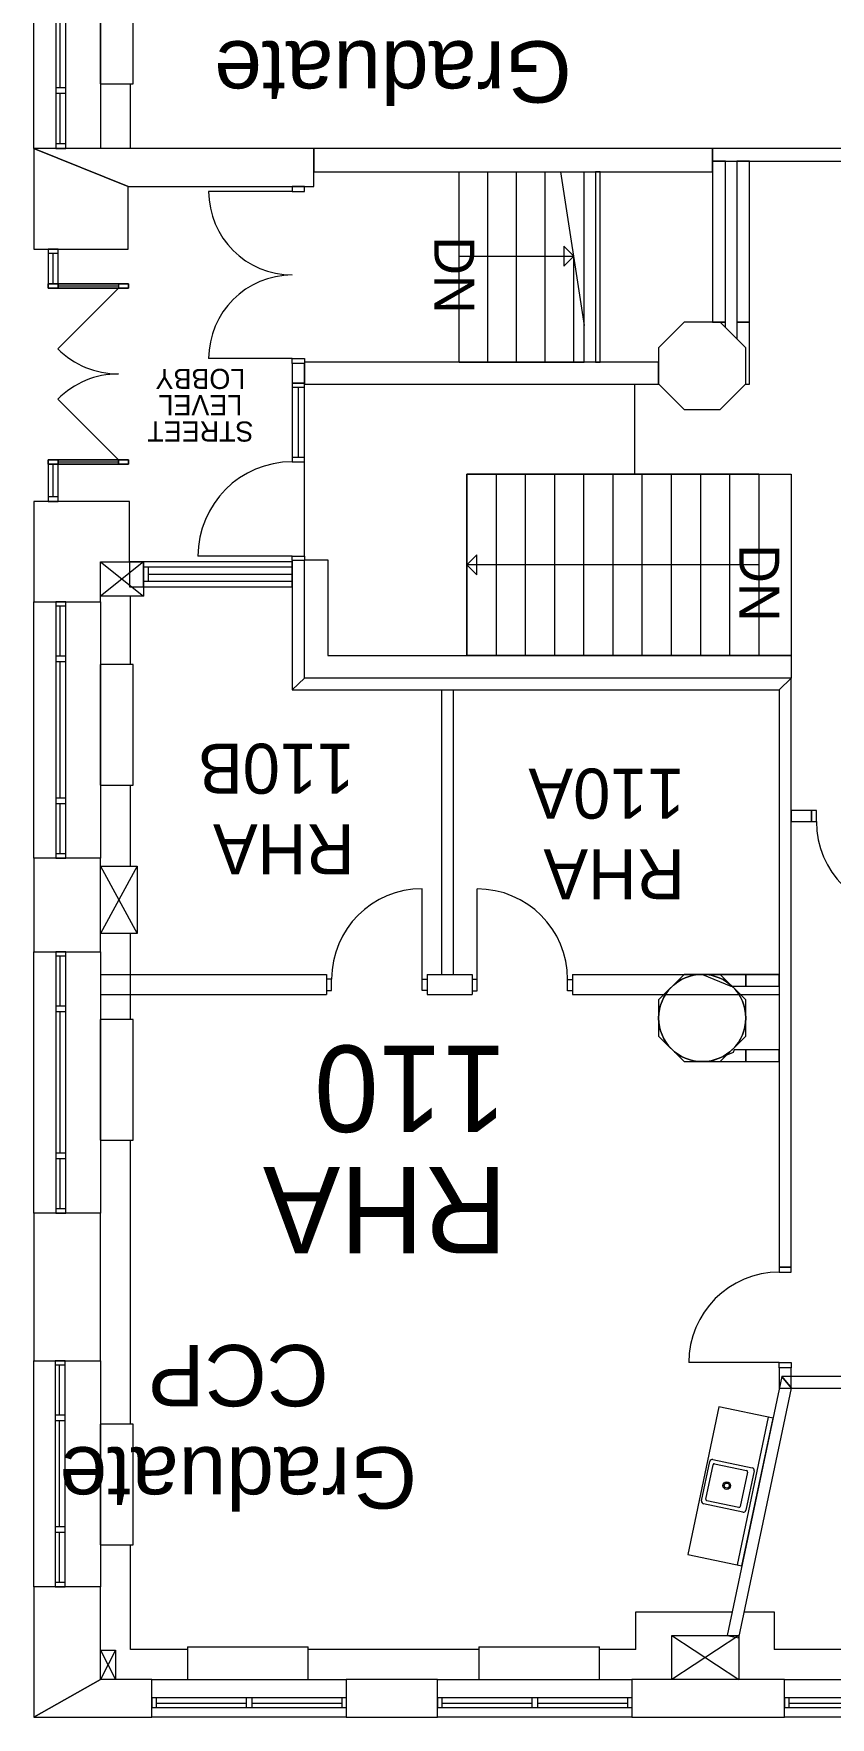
# Model space of a CAD drawing. Header units: inches. Extents: x -38945 to -32777, y -2171 to -942.
# Drawn here: x -38945 to -38628, y -2034 to -1365 of the extents above; entities that cross this region are included whole.
import ezdxf

# ---------------------------------------------------------------- set-up
doc = ezdxf.new("R2010")
doc.units = ezdxf.units.IN
doc.header["$LTSCALE"] = 86.4
doc.header["$MEASUREMENT"] = 0
for name, color, linetype, lineweight in [('01_Room Tags', 7, 'Continuous', 15), ('BUILDING STRUCTURE', 7, 'Continuous', 18), ('LABELS', 7, 'Continuous', 18)]:
    doc.layers.add(name, color=color, linetype=linetype, lineweight=lineweight)
doc.styles.add('Arial', font='arial.ttf')
doc.styles.add('PDF Arial', font='arial.ttf')

msp = doc.modelspace()

# ---------------------------------------------------------------- linework, layer by layer
at = {"layer": 'BUILDING STRUCTURE', "color": 7, "linetype": 'Continuous', "lineweight": 5}
for p, q in [((-38944.9, -1410.34), (-38944.9, -1305.63)), ((-38936.1, -1305.63), (-38936.1, -1410.34)), ((-38932.1, -1410.34), (-38932.1, -1305.63)), ((-38918.38, -1305.63), (-38918.38, -1410.34)), ((-38934.4, -1386.25), (-38934.4, -1329.5)), ((-38918.38, -1384.73), (-38918.38, -1336.73)), ((-38905.38, -1384.73), (-38905.38, -1336.73)), ((-38932.1, -1386.25), (-38936.1, -1386.25)), ((-38918.38, -1384.73), (-38905.38, -1384.73)), ((-38906.38, -1410.34), (-38906.38, -1384.73)), ((-38932.1, -1388.5), (-38936.1, -1388.5)), ((-38934.4, -1408.59), (-38934.4, -1388.5)), ((-38833.6, -1410.34), (-38944.9, -1410.34)), ((-38944.9, -1410.34), (-38944.9, -1450.46)), ((-38907.4, -1425.47), (-38944.9, -1410.34)), ((-38944.9, -1410.34), (-38944.9, -1450.46)), ((-38833.6, -1410.34), (-38944.9, -1410.34)), ((-38944.9, -1410.34), (-38907.4, -1425.47)), ((-38932.1, -1408.59), (-38936.1, -1408.59)), ((-38936.1, -1410.34), (-38932.1, -1410.34)), ((-38675, -1410.34), (-38833.6, -1410.34)), ((-38833.6, -1410.34), (-38833.6, -1419.64)), ((-38833.6, -1425.47), (-38833.6, -1410.34)), ((-38833.6, -1425.47), (-38833.6, -1410.34)), ((-38675, -1410.34), (-38833.6, -1410.34)), ((-38833.6, -1410.34), (-38833.6, -1419.64)), ((-38506.95, -1410.34), (-38675, -1410.34)), ((-38498, -1410.34), (-38675, -1410.34)), ((-38675, -1410.34), (-38675, -1415.47)), ((-38675, -1419.64), (-38675, -1410.34)), ((-38833.6, -1419.64), (-38675, -1419.64)), ((-38833.6, -1419.64), (-38675, -1419.64)), ((-38833.6, -1425.47), (-38833.6, -1419.64)), ((-38833.6, -1419.64), (-38721.51, -1419.64)), ((-38775.8, -1495.34), (-38775.8, -1419.64)), ((-38764.4, -1495.34), (-38764.4, -1419.64)), ((-38753, -1495.34), (-38753, -1419.64)), ((-38741.6, -1495.34), (-38741.6, -1419.64)), ((-38735.5, -1419.64), (-38726.1, -1480.85)), ((-38726.1, -1495.34), (-38726.1, -1419.64)), ((-38721.51, -1419.64), (-38721.51, -1495.34)), ((-38719.76, -1419.64), (-38721.51, -1419.64)), ((-38721.51, -1419.64), (-38721.51, -1495.34)), ((-38719.76, -1495.34), (-38719.76, -1419.64)), ((-38675, -1415.47), (-38675, -1479.51)), ((-38675, -1419.64), (-38675, -1415.47)), ((-38675, -1415.47), (-38498, -1415.47)), ((-38669.88, -1415.47), (-38675, -1415.47)), ((-38675, -1415.47), (-38675, -1479.51)), ((-38669.88, -1481.6), (-38669.88, -1415.47)), ((-38669.88, -1415.47), (-38665.43, -1415.47)), ((-38669.88, -1479.51), (-38669.88, -1415.47)), ((-38665.43, -1415.47), (-38665.43, -1486.24)), ((-38660.3, -1415.47), (-38665.43, -1415.47)), ((-38665.43, -1415.47), (-38665.43, -1479.51)), ((-38660.3, -1504.17), (-38660.3, -1415.47)), ((-38660.3, -1415.47), (-38498, -1415.47)), ((-38660.3, -1479.51), (-38660.3, -1415.47)), ((-38907.4, -1425.47), (-38842.1, -1425.47)), ((-38907.4, -1450.46), (-38907.4, -1425.47)), ((-38907.4, -1450.46), (-38907.4, -1425.47)), ((-38907.4, -1425.47), (-38833.6, -1425.47)), ((-38842.1, -1425.47), (-38842.1, -1427.47)), ((-38837.3, -1425.47), (-38842.1, -1425.47)), ((-38837.3, -1427.47), (-38837.3, -1425.47)), ((-38837.3, -1425.47), (-38833.6, -1425.47)), ((-38842.1, -1427.47), (-38875.35, -1427.47)), ((-38842.1, -1427.47), (-38837.3, -1427.47)), ((-38944.9, -1450.46), (-38907.4, -1450.46)), ((-38944.9, -1450.46), (-38907.4, -1450.46)), ((-38939.2, -1450.46), (-38939.2, -1465.92)), ((-38935.2, -1450.46), (-38939.2, -1450.46)), ((-38939.2, -1450.46), (-38939.2, -1465.92)), ((-38935.2, -1452.21), (-38939.2, -1452.21)), ((-38937.2, -1464.17), (-38937.2, -1452.21)), ((-38935.2, -1465.92), (-38935.2, -1450.46)), ((-38935.2, -1465.92), (-38935.2, -1450.46)), ((-38775.8, -1453.24), (-38730.2, -1453.24)), ((-38730.2, -1453.24), (-38734.2, -1449.24)), ((-38734.2, -1449.24), (-38734.2, -1457.24)), ((-38734.2, -1457.24), (-38730.2, -1453.24)), ((-38730.2, -1495.34), (-38730.2, -1453.24)), ((-38907.2, -1464.17), (-38939.2, -1464.17)), ((-38939.2, -1464.17), (-38907.2, -1464.17)), ((-38939.2, -1465.92), (-38939.2, -1464.17)), ((-38935.2, -1464.17), (-38939.2, -1464.17)), ((-38939.2, -1465.92), (-38907.2, -1465.92)), ((-38907.2, -1465.92), (-38939.2, -1465.92)), ((-38939.2, -1465.92), (-38935.2, -1465.92)), ((-38911.2, -1465.92), (-38935.35, -1490.07)), ((-38935.2, -1464.17), (-38935.2, -1465.92)), ((-38935.2, -1464.17), (-38935.2, -1465.92)), ((-38935.2, -1465.04), (-38911.2, -1465.04)), ((-38911.2, -1464.17), (-38911.2, -1465.92)), ((-38907.2, -1464.17), (-38911.2, -1464.17)), ((-38911.2, -1464.17), (-38911.2, -1465.92)), ((-38911.2, -1465.92), (-38907.2, -1465.92)), ((-38907.2, -1465.92), (-38907.2, -1464.17)), ((-38907.2, -1464.17), (-38907.2, -1465.92)), ((-38907.2, -1465.92), (-38907.2, -1464.17)), ((-38686.33, -1479.51), (-38696.5, -1489.67)), ((-38671.96, -1479.51), (-38686.33, -1479.51)), ((-38675, -1479.51), (-38675, -1479.51)), ((-38669.88, -1479.51), (-38675, -1479.51)), ((-38675, -1479.51), (-38669.88, -1479.51)), ((-38661.8, -1489.68), (-38671.96, -1479.51)), ((-38669.88, -1481.6), (-38669.88, -1479.51)), ((-38660.3, -1479.51), (-38665.43, -1479.51)), ((-38665.43, -1479.51), (-38665.43, -1486.05)), ((-38665.43, -1479.51), (-38660.3, -1479.51)), ((-38660.3, -1504.17), (-38660.3, -1479.51)), ((-38696.5, -1489.67), (-38696.5, -1504.04)), ((-38661.81, -1504.05), (-38661.8, -1489.68)), ((-38842.1, -1493.97), (-38875.35, -1493.97)), ((-38842.1, -1495.97), (-38842.1, -1493.97)), ((-38842.1, -1493.97), (-38837.3, -1493.97)), ((-38842.1, -1495.97), (-38842.1, -1503.77)), ((-38837.3, -1495.97), (-38842.1, -1495.97)), ((-38837.3, -1495.97), (-38842.1, -1495.97)), ((-38842.1, -1495.97), (-38842.1, -1503.77)), ((-38837.3, -1493.97), (-38837.3, -1495.97)), ((-38696.5, -1495.34), (-38837.3, -1495.34)), ((-38837.3, -1495.34), (-38837.3, -1504.17)), ((-38696.5, -1495.34), (-38837.3, -1495.34)), ((-38837.3, -1503.77), (-38837.3, -1495.97)), ((-38721.51, -1495.34), (-38833.6, -1495.34)), ((-38775.8, -1495.34), (-38726.1, -1495.34)), ((-38721.51, -1495.34), (-38719.76, -1495.34)), ((-38696.5, -1495.34), (-38696.5, -1496.86)), ((-38696.5, -1504.17), (-38696.5, -1495.34)), ((-38696.5, -1496.86), (-38696.5, -1504.17)), ((-38837.3, -1503.77), (-38842.1, -1503.77)), ((-38842.1, -1503.77), (-38842.1, -1535.02)), ((-38837.3, -1503.77), (-38842.1, -1503.77)), ((-38842.1, -1503.77), (-38842.1, -1535.02)), ((-38842.1, -1503.77), (-38837.3, -1503.77)), ((-38837.3, -1505.52), (-38842.1, -1505.52)), ((-38839.7, -1533.27), (-38839.7, -1505.52)), ((-38837.3, -1535.02), (-38837.3, -1503.77)), ((-38837.3, -1535.02), (-38837.3, -1503.77)), ((-38837.3, -1504.17), (-38696.37, -1504.17)), ((-38837.3, -1504.17), (-38696.5, -1504.17)), ((-38706.1, -1504.17), (-38706.1, -1539.97)), ((-38696.5, -1504.04), (-38686.34, -1514.2)), ((-38696.5, -1504.17), (-38696.37, -1504.17)), ((-38671.97, -1514.21), (-38661.81, -1504.05)), ((-38661.92, -1504.17), (-38660.3, -1504.17)), ((-38911.2, -1534.22), (-38935.35, -1510.07)), ((-38686.34, -1514.2), (-38671.97, -1514.21)), ((-38837.3, -1533.27), (-38842.1, -1533.27)), ((-38842.1, -1533.27), (-38842.1, -1535.02)), ((-38837.3, -1533.27), (-38842.1, -1533.27)), ((-38837.3, -1535.02), (-38837.3, -1533.27)), ((-38939.2, -1534.22), (-38939.2, -1550.77)), ((-38935.2, -1534.22), (-38939.2, -1534.22)), ((-38939.2, -1534.22), (-38939.2, -1550.77)), ((-38907.2, -1534.22), (-38939.2, -1534.22)), ((-38939.2, -1534.22), (-38907.2, -1534.22)), ((-38939.2, -1535.97), (-38939.2, -1534.22)), ((-38935.2, -1535.97), (-38939.2, -1535.97)), ((-38939.2, -1535.97), (-38907.2, -1535.97)), ((-38907.2, -1535.97), (-38939.2, -1535.97)), ((-38937.2, -1549.02), (-38937.2, -1535.97)), ((-38935.2, -1550.77), (-38935.2, -1534.22)), ((-38935.2, -1550.77), (-38935.2, -1534.22)), ((-38935.2, -1534.22), (-38935.2, -1535.97)), ((-38935.2, -1535.09), (-38911.2, -1535.09)), ((-38911.2, -1535.97), (-38911.2, -1534.22)), ((-38911.2, -1534.22), (-38907.2, -1534.22)), ((-38911.2, -1534.22), (-38911.2, -1535.97)), ((-38907.2, -1535.97), (-38911.2, -1535.97)), ((-38907.2, -1534.22), (-38907.2, -1535.97)), ((-38907.2, -1534.22), (-38907.2, -1535.97)), ((-38907.2, -1535.97), (-38907.2, -1534.22)), ((-38842.1, -1535.02), (-38837.3, -1535.02)), ((-38842.1, -1535.02), (-38837.3, -1535.02)), ((-38837.3, -1572.52), (-38837.3, -1535.02)), ((-38656.7, -1539.97), (-38772.7, -1539.97)), ((-38772.7, -1539.97), (-38772.7, -1612.07)), ((-38772.7, -1612.07), (-38772.7, -1539.97)), ((-38772.7, -1539.97), (-38643.8, -1539.97)), ((-38761.1, -1539.97), (-38761.1, -1612.07)), ((-38749.5, -1539.97), (-38749.5, -1612.07)), ((-38737.9, -1539.97), (-38737.9, -1612.07)), ((-38726.3, -1539.97), (-38726.3, -1612.07)), ((-38714.7, -1539.97), (-38714.7, -1612.07)), ((-38703.1, -1539.97), (-38703.1, -1612.07)), ((-38691.5, -1539.97), (-38691.5, -1612.07)), ((-38679.9, -1539.97), (-38679.9, -1612.07)), ((-38668.3, -1539.97), (-38668.3, -1612.07)), ((-38656.7, -1539.97), (-38656.7, -1612.07)), ((-38656.7, -1539.97), (-38643.8, -1539.97)), ((-38643.8, -1539.97), (-38643.8, -1612.07)), ((-38643.8, -1539.97), (-38643.8, -1612.07)), ((-38939.2, -1550.77), (-38944.9, -1550.77)), ((-38944.9, -1550.77), (-38944.9, -1590.68)), ((-38906.8, -1550.77), (-38944.9, -1550.77)), ((-38944.9, -1550.77), (-38944.9, -1590.68)), ((-38935.2, -1549.02), (-38939.2, -1549.02)), ((-38939.2, -1550.77), (-38935.2, -1550.77)), ((-38939.2, -1550.77), (-38935.2, -1550.77)), ((-38906.8, -1550.77), (-38935.2, -1550.77)), ((-38906.8, -1574.77), (-38906.8, -1550.77)), ((-38906.8, -1574.77), (-38906.8, -1550.77)), ((-38842.1, -1572.52), (-38879.6, -1572.52)), ((-38842.1, -1574.27), (-38842.1, -1572.52)), ((-38842.1, -1572.52), (-38837.3, -1572.52)), ((-38837.3, -1572.52), (-38837.3, -1574.27)), ((-38768.7, -1572.02), (-38772.7, -1576.02)), ((-38768.7, -1572.02), (-38772.7, -1576.02)), ((-38768.7, -1580.02), (-38768.7, -1572.02)), ((-38768.7, -1580.02), (-38768.7, -1572.02)), ((-38918.38, -1590.68), (-38918.38, -1574.77)), ((-38918.38, -1574.77), (-38906.8, -1574.77)), ((-38918.38, -1574.77), (-38901.2, -1574.77)), ((-38918.38, -1588.41), (-38918.38, -1574.77)), ((-38918.38, -1574.77), (-38901.2, -1588.41)), ((-38901.2, -1574.77), (-38918.38, -1588.41)), ((-38918.38, -1574.77), (-38901.2, -1574.77)), ((-38918.38, -1588.41), (-38918.38, -1574.77)), ((-38918.38, -1574.77), (-38901.2, -1574.77)), ((-38918.38, -1588.41), (-38918.38, -1574.77)), ((-38918.38, -1590.68), (-38918.38, -1574.77)), ((-38918.38, -1574.77), (-38906.8, -1574.77)), ((-38901.2, -1574.77), (-38906.8, -1574.77)), ((-38901.2, -1574.77), (-38906.8, -1574.77)), ((-38906.8, -1574.77), (-38906.8, -1584.77)), ((-38901.2, -1574.77), (-38901.2, -1584.77)), ((-38842.1, -1574.77), (-38901.2, -1574.77)), ((-38901.2, -1574.77), (-38901.2, -1588.41)), ((-38901.2, -1574.77), (-38901.2, -1588.41)), ((-38901.2, -1574.77), (-38901.2, -1588.41)), ((-38901.2, -1584.77), (-38901.2, -1574.77)), ((-38842.1, -1576.97), (-38901.2, -1576.97)), ((-38901.2, -1576.97), (-38901.2, -1582.47)), ((-38899.2, -1582.47), (-38899.2, -1576.97)), ((-38899.2, -1579.72), (-38842.1, -1579.72)), ((-38842.1, -1574.27), (-38842.1, -1625.77)), ((-38837.3, -1574.27), (-38842.1, -1574.27)), ((-38837.3, -1574.27), (-38842.1, -1574.27)), ((-38842.1, -1574.27), (-38842.1, -1625.77)), ((-38842.1, -1584.77), (-38842.1, -1574.77)), ((-38842.1, -1582.47), (-38842.1, -1576.97)), ((-38837.3, -1573.99), (-38828, -1573.99)), ((-38837.3, -1621.07), (-38837.3, -1574.27)), ((-38837.3, -1621.07), (-38837.3, -1574.27)), ((-38828, -1573.99), (-38828, -1612.07)), ((-38656.7, -1576.02), (-38772.7, -1576.02)), ((-38772.7, -1576.02), (-38768.7, -1580.02)), ((-38772.7, -1576.02), (-38768.7, -1580.02)), ((-38906.8, -1584.77), (-38901.2, -1584.77)), ((-38906.8, -1584.77), (-38901.2, -1584.77)), ((-38901.2, -1582.47), (-38842.1, -1582.47)), ((-38901.2, -1584.77), (-38842.1, -1584.77)), ((-38944.9, -1590.68), (-38918.38, -1590.68)), ((-38944.9, -1692.68), (-38944.9, -1590.68)), ((-38944.9, -1590.68), (-38918.38, -1590.68)), ((-38932.1, -1590.68), (-38936.1, -1590.68)), ((-38936.1, -1590.68), (-38936.1, -1692.68)), ((-38932.1, -1592.43), (-38936.1, -1592.43)), ((-38934.4, -1612.31), (-38934.4, -1592.43)), ((-38932.1, -1692.68), (-38932.1, -1590.68)), ((-38901.2, -1588.41), (-38918.38, -1588.41)), ((-38901.2, -1588.41), (-38918.38, -1588.41)), ((-38901.2, -1588.41), (-38918.38, -1588.41)), ((-38918.38, -1590.68), (-38918.38, -1692.68)), ((-38906.38, -1615.63), (-38906.38, -1588.41)), ((-38932.1, -1612.31), (-38936.1, -1612.31)), ((-38934.4, -1612.31), (-38934.4, -1612.06)), ((-38828, -1612.07), (-38643.8, -1612.07)), ((-38656.7, -1612.07), (-38772.7, -1612.07)), ((-38643.8, -1612.07), (-38772.7, -1612.07)), ((-38643.8, -1612.07), (-38643.8, -1621.07)), ((-38932.1, -1614.56), (-38936.1, -1614.56)), ((-38934.4, -1668.81), (-38934.4, -1614.56)), ((-38905.38, -1615.63), (-38918.38, -1615.63)), ((-38918.38, -1663.63), (-38918.38, -1615.63)), ((-38905.38, -1663.63), (-38905.38, -1615.63)), ((-38842.1, -1625.77), (-38837.3, -1621.07)), ((-38837.3, -1621.07), (-38842.1, -1625.77)), ((-38842.1, -1625.77), (-38789.6, -1625.77)), ((-38842.1, -1625.77), (-38648.5, -1625.77)), ((-38643.8, -1621.07), (-38837.3, -1621.07)), ((-38643.8, -1621.07), (-38837.3, -1621.07)), ((-38784.9, -1625.77), (-38648.5, -1625.77)), ((-38782.76, -1625.77), (-38782.76, -1738.97)), ((-38782.76, -1625.77), (-38782.76, -1738.97)), ((-38778.06, -1738.97), (-38778.06, -1625.77)), ((-38778.06, -1738.97), (-38778.06, -1625.77)), ((-38648.5, -1625.77), (-38643.8, -1621.07)), ((-38643.8, -1621.07), (-38648.5, -1625.77)), ((-38648.5, -1625.77), (-38648.5, -1738.97)), ((-38648.5, -1625.77), (-38648.5, -1855.37)), ((-38643.8, -1673.67), (-38643.8, -1621.07)), ((-38643.8, -1855.37), (-38643.8, -1621.07)), ((-38918.38, -1663.63), (-38905.38, -1663.63)), ((-38906.38, -1695.91), (-38906.38, -1663.63)), ((-38932.1, -1668.81), (-38936.1, -1668.81)), ((-38932.1, -1671.06), (-38936.1, -1671.06)), ((-38934.4, -1690.93), (-38934.4, -1671.06)), ((-38635.75, -1673.67), (-38643.8, -1673.67)), ((-38635.75, -1673.67), (-38643.8, -1673.67)), ((-38643.8, -1673.67), (-38643.8, -1678.17)), ((-38633.75, -1673.67), (-38635.75, -1673.67)), ((-38635.75, -1673.67), (-38635.75, -1678.17)), ((-38635.75, -1678.17), (-38635.75, -1673.67)), ((-38633.75, -1678.17), (-38633.75, -1673.67)), ((-38643.8, -1678.17), (-38635.75, -1678.17)), ((-38643.8, -1855.37), (-38643.8, -1678.17)), ((-38643.8, -1678.17), (-38635.75, -1678.17)), ((-38635.75, -1678.17), (-38633.75, -1678.17)), ((-38944.9, -1692.68), (-38944.9, -1729.91)), ((-38918.38, -1692.68), (-38944.9, -1692.68)), ((-38944.9, -1692.68), (-38944.9, -1729.91)), ((-38918.38, -1692.68), (-38944.9, -1692.68)), ((-38932.1, -1690.93), (-38936.1, -1690.93)), ((-38936.1, -1692.68), (-38932.1, -1692.68)), ((-38918.38, -1720.62), (-38918.38, -1692.68)), ((-38918.38, -1729.91), (-38918.38, -1692.68)), ((-38918.38, -1695.91), (-38903.8, -1695.91)), ((-38918.38, -1722.69), (-38918.38, -1695.91)), ((-38918.38, -1695.91), (-38903.8, -1722.69)), ((-38903.8, -1695.91), (-38918.38, -1722.69)), ((-38918.38, -1695.91), (-38903.8, -1695.91)), ((-38918.38, -1722.69), (-38918.38, -1695.91)), ((-38918.38, -1695.91), (-38903.8, -1695.91)), ((-38918.38, -1722.69), (-38918.38, -1695.91)), ((-38903.8, -1695.91), (-38903.8, -1722.69)), ((-38903.8, -1695.91), (-38903.8, -1722.69)), ((-38903.8, -1695.91), (-38903.8, -1722.69)), ((-38790.47, -1740.85), (-38790.47, -1704.85)), ((-38768.65, -1740.92), (-38768.65, -1704.92)), ((-38903.8, -1722.69), (-38918.38, -1722.69)), ((-38903.8, -1722.69), (-38918.38, -1722.69)), ((-38903.8, -1722.69), (-38918.38, -1722.69)), ((-38918.38, -1729.91), (-38918.38, -1725.37)), ((-38906.38, -1756.81), (-38906.38, -1722.69)), ((-38944.9, -1729.91), (-38918.38, -1729.91)), ((-38944.9, -1833.91), (-38944.9, -1729.91)), ((-38944.9, -1729.91), (-38918.38, -1729.91)), ((-38932.1, -1729.91), (-38936.1, -1729.91)), ((-38936.1, -1729.91), (-38936.1, -1833.91)), ((-38932.1, -1731.66), (-38936.1, -1731.66)), ((-38934.4, -1751.53), (-38934.4, -1731.66)), ((-38932.1, -1833.91), (-38932.1, -1729.91)), ((-38918.38, -1729.91), (-38918.38, -1833.91)), ((-38828.47, -1738.97), (-38828.47, -1746.97)), ((-38826.47, -1740.85), (-38828.47, -1740.85)), ((-38826.47, -1745.35), (-38826.47, -1740.85)), ((-38790.47, -1745.35), (-38790.47, -1740.85)), ((-38790.47, -1740.85), (-38788.47, -1740.85)), ((-38788.47, -1738.97), (-38788.47, -1746.97)), ((-38770.65, -1738.97), (-38770.65, -1746.97)), ((-38768.65, -1740.92), (-38770.65, -1740.92)), ((-38768.65, -1745.42), (-38768.65, -1740.92)), ((-38732.65, -1745.42), (-38732.65, -1740.92)), ((-38732.65, -1740.92), (-38730.65, -1740.92)), ((-38730.65, -1738.97), (-38730.65, -1746.97)), ((-38686.33, -1738.93), (-38696.5, -1749.09)), ((-38671.96, -1738.94), (-38686.33, -1738.93)), ((-38661.8, -1738.97), (-38679.07, -1738.97)), ((-38679.07, -1738.97), (-38667.72, -1743.67)), ((-38648.5, -1738.97), (-38678.05, -1738.97)), ((-38661.8, -1749.1), (-38671.96, -1738.94)), ((-38661.8, -1743.67), (-38661.8, -1738.97)), ((-38661.8, -1738.97), (-38661.8, -1743.67)), ((-38648.5, -1738.97), (-38661.8, -1738.97)), ((-38648.5, -1743.67), (-38648.5, -1738.97)), ((-38828.47, -1745.35), (-38826.47, -1745.35)), ((-38788.47, -1745.35), (-38790.47, -1745.35)), ((-38770.65, -1745.42), (-38768.65, -1745.42)), ((-38730.65, -1745.42), (-38732.65, -1745.42)), ((-38667.72, -1743.67), (-38661.8, -1743.67)), ((-38667.24, -1743.67), (-38648.5, -1743.67)), ((-38661.8, -1743.67), (-38648.5, -1743.67)), ((-38648.5, -1743.67), (-38648.5, -1767.47)), ((-38932.1, -1751.53), (-38936.1, -1751.53)), ((-38932.1, -1753.78), (-38936.1, -1753.78)), ((-38934.4, -1810.03), (-38934.4, -1753.78)), ((-38696.5, -1749.09), (-38696.5, -1763.46)), ((-38661.81, -1763.47), (-38661.8, -1749.1)), ((-38905.38, -1756.81), (-38918.38, -1756.81)), ((-38918.38, -1804.81), (-38918.38, -1756.81)), ((-38905.38, -1804.81), (-38905.38, -1756.81)), ((-38696.5, -1763.46), (-38686.34, -1773.63)), ((-38671.97, -1773.63), (-38661.81, -1763.47)), ((-38686.34, -1773.63), (-38671.97, -1773.63)), ((-38666.88, -1770.02), (-38675.61, -1773.63)), ((-38675.61, -1773.63), (-38661.8, -1773.63)), ((-38672.17, -1773.63), (-38648.5, -1773.63)), ((-38666.43, -1768.93), (-38666.88, -1770.02)), ((-38661.8, -1768.93), (-38666.43, -1768.93)), ((-38648.5, -1768.93), (-38665.89, -1768.93)), ((-38661.8, -1773.63), (-38661.8, -1768.93)), ((-38661.8, -1768.93), (-38661.8, -1773.63)), ((-38648.5, -1768.93), (-38661.8, -1768.93)), ((-38661.8, -1773.63), (-38648.5, -1773.63)), ((-38648.5, -1773.63), (-38648.5, -1768.93)), ((-38648.5, -1772.17), (-38648.5, -1855.37)), ((-38918.38, -1804.81), (-38905.38, -1804.81)), ((-38906.38, -1917.82), (-38906.38, -1804.81)), ((-38932.1, -1810.03), (-38936.1, -1810.03)), ((-38932.1, -1812.28), (-38936.1, -1812.28)), ((-38934.4, -1832.16), (-38934.4, -1812.28)), ((-38944.9, -1833.91), (-38944.9, -1892.61)), ((-38918.38, -1833.91), (-38944.9, -1833.91)), ((-38944.9, -1833.91), (-38944.9, -1892.61)), ((-38918.38, -1833.91), (-38944.9, -1833.91)), ((-38932.1, -1832.16), (-38936.1, -1832.16)), ((-38936.1, -1833.91), (-38932.1, -1833.91)), ((-38918.38, -1892.61), (-38918.38, -1833.91)), ((-38918.38, -1892.61), (-38918.38, -1833.91)), ((-38648.5, -1855.37), (-38648.5, -1857.37)), ((-38643.8, -1855.37), (-38648.5, -1855.37)), ((-38648.5, -1855.37), (-38643.8, -1855.37)), ((-38648.5, -1857.37), (-38643.8, -1857.37)), ((-38643.8, -1857.37), (-38643.8, -1855.37)), ((-38944.9, -1892.61), (-38918.38, -1892.61)), ((-38944.9, -1982.61), (-38944.9, -1892.61)), ((-38944.9, -1892.61), (-38918.38, -1892.61)), ((-38932.4, -1892.61), (-38936.4, -1892.61)), ((-38936.4, -1892.61), (-38936.4, -1982.61)), ((-38932.4, -1894.36), (-38936.4, -1894.36)), ((-38934.7, -1914.23), (-38934.7, -1894.36)), ((-38932.4, -1982.61), (-38932.4, -1892.61)), ((-38918.38, -1892.61), (-38918.38, -1982.61)), ((-38648.5, -1893.37), (-38684.5, -1893.37)), ((-38648.5, -1895.37), (-38648.5, -1893.37)), ((-38648.5, -1893.37), (-38643.8, -1893.37)), ((-38643.8, -1893.37), (-38643.8, -1895.37)), ((-38647.51, -1898.87), (-38669.18, -2001.87)), ((-38647.51, -1898.87), (-38669.18, -2001.87)), ((-38648.5, -1895.37), (-38648.5, -1903.57)), ((-38643.8, -1895.37), (-38648.5, -1895.37)), ((-38643.8, -1895.37), (-38648.5, -1895.37)), ((-38648.5, -1895.37), (-38648.5, -1903.57)), ((-38588, -1898.87), (-38647.51, -1898.87)), ((-38643.7, -1903.57), (-38647.51, -1898.87)), ((-38588, -1898.87), (-38647.51, -1898.87)), ((-38647.51, -1898.87), (-38643.7, -1903.57)), ((-38643.8, -1903.57), (-38643.8, -1895.37)), ((-38643.8, -1903.57), (-38643.8, -1895.37)), ((-38664.58, -2002.84), (-38643.7, -1903.57)), ((-38664.58, -2002.84), (-38643.7, -1903.57)), ((-38648.5, -1903.57), (-38643.8, -1903.57)), ((-38648.5, -1903.57), (-38643.8, -1903.57)), ((-38643.7, -1903.57), (-38588, -1903.57)), ((-38643.7, -1903.57), (-38588, -1903.57)), ((-38932.4, -1914.23), (-38936.4, -1914.23)), ((-38672.54, -1910.98), (-38684.89, -1969.69)), ((-38651.01, -1915.51), (-38672.54, -1910.98)), ((-38652.97, -1915.09), (-38665.32, -1973.81)), ((-38651.01, -1915.51), (-38652.97, -1915.09)), ((-38932.4, -1916.48), (-38936.4, -1916.48)), ((-38934.7, -1958.73), (-38934.7, -1916.48)), ((-38905.38, -1917.82), (-38918.38, -1917.82)), ((-38918.38, -1965.82), (-38918.38, -1917.82)), ((-38905.38, -1965.82), (-38905.38, -1917.82)), ((-38663.36, -1974.22), (-38651.01, -1915.51)), ((-38663.36, -1974.22), (-38651.01, -1915.51)), ((-38679.38, -1948.37), (-38676.09, -1932.71)), ((-38677.71, -1947.7), (-38674.83, -1934)), ((-38674.91, -1931.94), (-38659.25, -1935.23)), ((-38674.24, -1933.61), (-38661.51, -1936.29)), ((-38661.13, -1936.88), (-38664.01, -1950.58)), ((-38658.47, -1936.42), (-38661.77, -1952.08)), ((-38664.6, -1950.97), (-38677.32, -1948.29)), ((-38662.95, -1952.85), (-38678.61, -1949.55)), ((-38932.4, -1958.73), (-38936.4, -1958.73)), ((-38932.4, -1960.98), (-38936.4, -1960.98)), ((-38934.7, -1980.86), (-38934.7, -1960.98)), ((-38918.38, -1965.82), (-38905.38, -1965.82)), ((-38906.38, -2007.47), (-38906.38, -1965.82)), ((-38684.89, -1969.69), (-38663.36, -1974.22)), ((-38665.32, -1973.81), (-38663.36, -1974.22)), ((-38932.4, -1980.86), (-38936.4, -1980.86)), ((-38944.9, -1982.61), (-38944.9, -2034.46)), ((-38918.38, -1982.61), (-38944.9, -1982.61)), ((-38944.9, -1982.61), (-38944.9, -2034.46)), ((-38918.38, -1982.61), (-38944.9, -1982.61)), ((-38936.4, -1982.61), (-38932.4, -1982.61)), ((-38918.38, -2019.47), (-38918.38, -1982.61)), ((-38918.38, -2019.47), (-38918.38, -1982.61)), ((-38705.58, -2007.47), (-38705.58, -1992.47)), ((-38705.58, -1992.47), (-38667.2, -1992.47)), ((-38662.4, -1992.47), (-38650.58, -1992.47)), ((-38650.58, -1992.47), (-38650.58, -2007.47)), ((-38691.18, -2001.87), (-38664.58, -2001.87)), ((-38691.18, -2019.47), (-38691.18, -2001.87)), ((-38691.18, -2001.87), (-38664.58, -2019.47)), ((-38664.58, -2001.87), (-38691.18, -2019.47)), ((-38691.18, -2001.87), (-38664.58, -2001.87)), ((-38691.18, -2019.47), (-38691.18, -2001.87)), ((-38691.18, -2001.87), (-38664.58, -2001.87)), ((-38691.18, -2019.47), (-38691.18, -2001.87)), ((-38669.18, -2001.87), (-38664.58, -2002.84)), ((-38669.18, -2001.87), (-38664.58, -2002.84)), ((-38664.58, -2001.87), (-38664.58, -2019.47)), ((-38664.58, -2001.87), (-38664.58, -2019.47)), ((-38664.58, -2001.87), (-38664.58, -2019.47)), ((-38918.38, -2007.78), (-38912.38, -2007.78)), ((-38918.38, -2019.47), (-38918.38, -2007.78)), ((-38918.38, -2007.78), (-38912.38, -2019.47)), ((-38912.38, -2007.78), (-38918.38, -2019.47)), ((-38918.38, -2007.78), (-38912.38, -2007.78)), ((-38918.38, -2019.47), (-38918.38, -2007.78)), ((-38918.38, -2007.78), (-38912.38, -2007.78)), ((-38918.38, -2019.47), (-38918.38, -2007.78)), ((-38912.38, -2007.78), (-38912.38, -2019.47)), ((-38912.38, -2007.78), (-38912.38, -2019.47)), ((-38912.38, -2007.78), (-38912.38, -2019.47)), ((-38883.75, -2007.47), (-38906.38, -2007.47)), ((-38883.75, -2006.47), (-38883.75, -2019.47)), ((-38883.75, -2006.47), (-38835.75, -2006.47)), ((-38835.75, -2019.47), (-38835.75, -2006.47)), ((-38767.99, -2007.47), (-38835.75, -2007.47)), ((-38767.99, -2006.47), (-38767.99, -2019.47)), ((-38767.99, -2006.47), (-38719.99, -2006.47)), ((-38719.99, -2019.47), (-38719.99, -2006.47)), ((-38705.58, -2007.47), (-38719.99, -2007.47)), ((-38620.49, -2007.47), (-38650.58, -2007.47)), ((-38944.9, -2034.46), (-38918.38, -2019.47)), ((-38918.38, -2019.47), (-38944.9, -2034.46)), ((-38897.93, -2019.47), (-38918.38, -2019.47)), ((-38912.38, -2019.47), (-38918.38, -2019.47)), ((-38912.38, -2019.47), (-38918.38, -2019.47)), ((-38912.38, -2019.47), (-38918.38, -2019.47)), ((-38897.93, -2019.47), (-38918.38, -2019.47)), ((-38897.93, -2034.46), (-38897.93, -2019.47)), ((-38897.93, -2019.47), (-38820.63, -2019.47)), ((-38897.93, -2034.46), (-38897.93, -2019.47)), ((-38883.75, -2019.47), (-38835.75, -2019.47)), ((-38784.38, -2019.47), (-38820.63, -2019.47)), ((-38820.63, -2019.47), (-38820.63, -2034.46)), ((-38784.38, -2019.47), (-38820.63, -2019.47)), ((-38820.63, -2019.47), (-38820.63, -2034.46)), ((-38784.38, -2034.46), (-38784.38, -2019.47)), ((-38784.38, -2019.47), (-38707.08, -2019.47)), ((-38784.38, -2034.46), (-38784.38, -2019.47)), ((-38767.99, -2019.47), (-38719.99, -2019.47)), ((-38646.5, -2019.47), (-38707.08, -2019.47)), ((-38707.08, -2019.47), (-38707.08, -2034.46)), ((-38646.5, -2019.47), (-38707.08, -2019.47)), ((-38707.08, -2019.47), (-38707.08, -2034.46)), ((-38664.58, -2019.47), (-38691.18, -2019.47)), ((-38664.58, -2019.47), (-38691.18, -2019.47)), ((-38664.58, -2019.47), (-38691.18, -2019.47)), ((-38646.5, -2034.46), (-38646.5, -2019.47)), ((-38646.5, -2019.47), (-38517, -2019.47)), ((-38646.5, -2034.46), (-38646.5, -2019.47)), ((-38897.93, -2026.66), (-38897.93, -2030.66)), ((-38820.63, -2026.66), (-38897.93, -2026.66)), ((-38896.18, -2026.66), (-38896.18, -2030.66)), ((-38860.4, -2028.96), (-38896.18, -2028.96)), ((-38860.4, -2026.66), (-38860.4, -2030.66)), ((-38858.15, -2026.66), (-38858.15, -2030.66)), ((-38822.38, -2028.96), (-38858.15, -2028.96)), ((-38822.38, -2026.66), (-38822.38, -2030.66)), ((-38820.63, -2026.66), (-38820.63, -2030.66)), ((-38784.38, -2026.66), (-38784.38, -2030.66)), ((-38707.08, -2026.66), (-38784.38, -2026.66)), ((-38782.63, -2026.66), (-38782.63, -2030.66)), ((-38746.85, -2028.96), (-38782.63, -2028.96)), ((-38746.85, -2026.66), (-38746.85, -2030.66)), ((-38744.6, -2026.66), (-38744.6, -2030.66)), ((-38708.83, -2028.96), (-38744.6, -2028.96)), ((-38708.83, -2026.66), (-38708.83, -2030.66)), ((-38707.08, -2026.66), (-38707.08, -2030.66)), ((-38646.5, -2026.66), (-38646.5, -2030.66)), ((-38517, -2026.66), (-38646.5, -2026.66)), ((-38644.75, -2026.66), (-38644.75, -2030.66)), ((-38604.32, -2028.96), (-38644.75, -2028.96)), ((-38944.9, -2034.46), (-38897.93, -2034.46)), ((-38944.9, -2034.46), (-38897.93, -2034.46)), ((-38820.63, -2030.66), (-38897.93, -2030.66)), ((-38820.63, -2034.46), (-38897.93, -2034.46)), ((-38820.63, -2034.46), (-38784.38, -2034.46)), ((-38820.63, -2034.46), (-38784.38, -2034.46)), ((-38707.08, -2030.66), (-38784.38, -2030.66)), ((-38707.08, -2034.46), (-38784.38, -2034.46)), ((-38707.08, -2034.46), (-38646.5, -2034.46)), ((-38707.08, -2034.46), (-38646.5, -2034.46)), ((-38517, -2030.66), (-38646.5, -2030.66)), ((-38517, -2034.46), (-38646.5, -2034.46))]:
    msp.add_line(p, q, dxfattribs=at)
at = {"layer": 'BUILDING STRUCTURE', "linetype": 'Continuous', "lineweight": 0}
for p, q in [((-38918.38, -1738.97), (-38828.47, -1738.97)), ((-38788.47, -1738.97), (-38770.65, -1738.97)), ((-38730.65, -1738.97), (-38648.5, -1738.97)), ((-38918.38, -1746.97), (-38828.47, -1746.97)), ((-38788.47, -1746.97), (-38770.65, -1746.97)), ((-38730.65, -1746.97), (-38648.5, -1746.97))]:
    msp.add_line(p, q, dxfattribs=at)
at = {"layer": 'BUILDING STRUCTURE', "color": 7, "linetype": 'Continuous', "lineweight": 5}
for centre, radius in [((-38679.15, -1756.28), 17.35), ((-38669.42, -1942.29), 1.5), ((-38669.42, -1942.29), 1)]:
    msp.add_circle(centre, radius, dxfattribs=at)
for centre, radius, start, end in [((-38842.1, -1427.47), 33.25, 180, 270), ((-38842.1, -1493.97), 33.25, 90, 180), ((-38911.2, -1465.92), 34.15, 225, 270), ((-38911.2, -1534.22), 34.15, 90, 135), ((-38842.1, -1572.52), 37.5, 90, 180), ((-38597.75, -1678.17), 36, 180, 270), ((-38790.47, -1740.85), 36, 90, 180), ((-38768.65, -1740.92), 36, 0, 90), ((-38679.15, -1756.28), 17.35, 90, 180), ((-38679.15, -1756.28), 17.35, 360, 90), ((-38679.15, -1756.28), 17.35, 180, 270), ((-38679.15, -1756.28), 17.35, 270, 0), ((-38648.5, -1893.37), 36, 90, 180), ((-38675.11, -1932.92), 1, 78.12236, 168.12236), ((-38674.34, -1934.1), 0.5, 78.12236, 168.12236), ((-38659.45, -1936.21), 1, 348.12236, 78.12236), ((-38661.62, -1936.78), 0.5, 348.12236, 78.12236), ((-38678.4, -1948.58), 1, 168.12236, 258.12236), ((-38677.22, -1947.8), 0.5, 168.12236, 258.12236), ((-38664.5, -1950.48), 0.5, 258.12236, 348.12236), ((-38662.75, -1951.87), 1, 258.12236, 348.12236)]:
    msp.add_arc(centre, radius, start, end, dxfattribs=at)

# ---------------------------------------------------------------- texts
at = {"layer": '01_Room Tags', "lineweight": 5, "transparency": 33554536, "char_height": 24.4031, "attachment_point": 7, "rotation": 180, "style": 'PDF Arial'}
for s, insert in [('\\pxqc;Graduate\\PExhibition\\PSpace', (-38728.21, -1279.02)), ('\\pxqc;Graduate\\PCCP', (-38792.56, -1885.98))]:
    msp.add_mtext(s, dxfattribs=dict(at, insert=insert))
at = {"layer": 'LABELS', "color": 7, "lineweight": 0, "style": 'Arial'}
for s, insert, char_height, attachment_point, rotation, line_spacing_factor in [('{\\fGotham Book|b0|i0|c0|p2;DN}', (-38785.62, -1445.35), 15.9144, 7, 270, 0.504312), ('{\\fGotham Book|b0|i0|c0|p2;STREET\\P\\PLEVEL\\P\\PLOBBY}', (-38878.64, -1512.46), 8, 5, 180, 0.39249), ('{\\fGotham Book|b0|i0|c0|p2;DN}', (-38648.51, -1567.84), 15.9144, 1, 270, 0.504312), ('{\\fGotham Book|b0|i0|c0|p2;RHA\\P110B}', (-38817.44, -1646.87), 19.8929, 7, 180, 0.96736), ('{\\fGotham Book|b0|i0|c0|p2;RHA\\P110A}', (-38686.09, -1656.77), 19.8929, 7, 180, 0.96736), ('{\\fGotham Book|b0|i0|c0|p2;RHA\\P\\P110}', (-38756.69, -1808.33), 34.375, 4, 180, 0.421547)]:
    msp.add_mtext(s, dxfattribs=dict(at, insert=insert, char_height=char_height, attachment_point=attachment_point, rotation=rotation, line_spacing_factor=line_spacing_factor))

doc.saveas('drawing.dxf')
